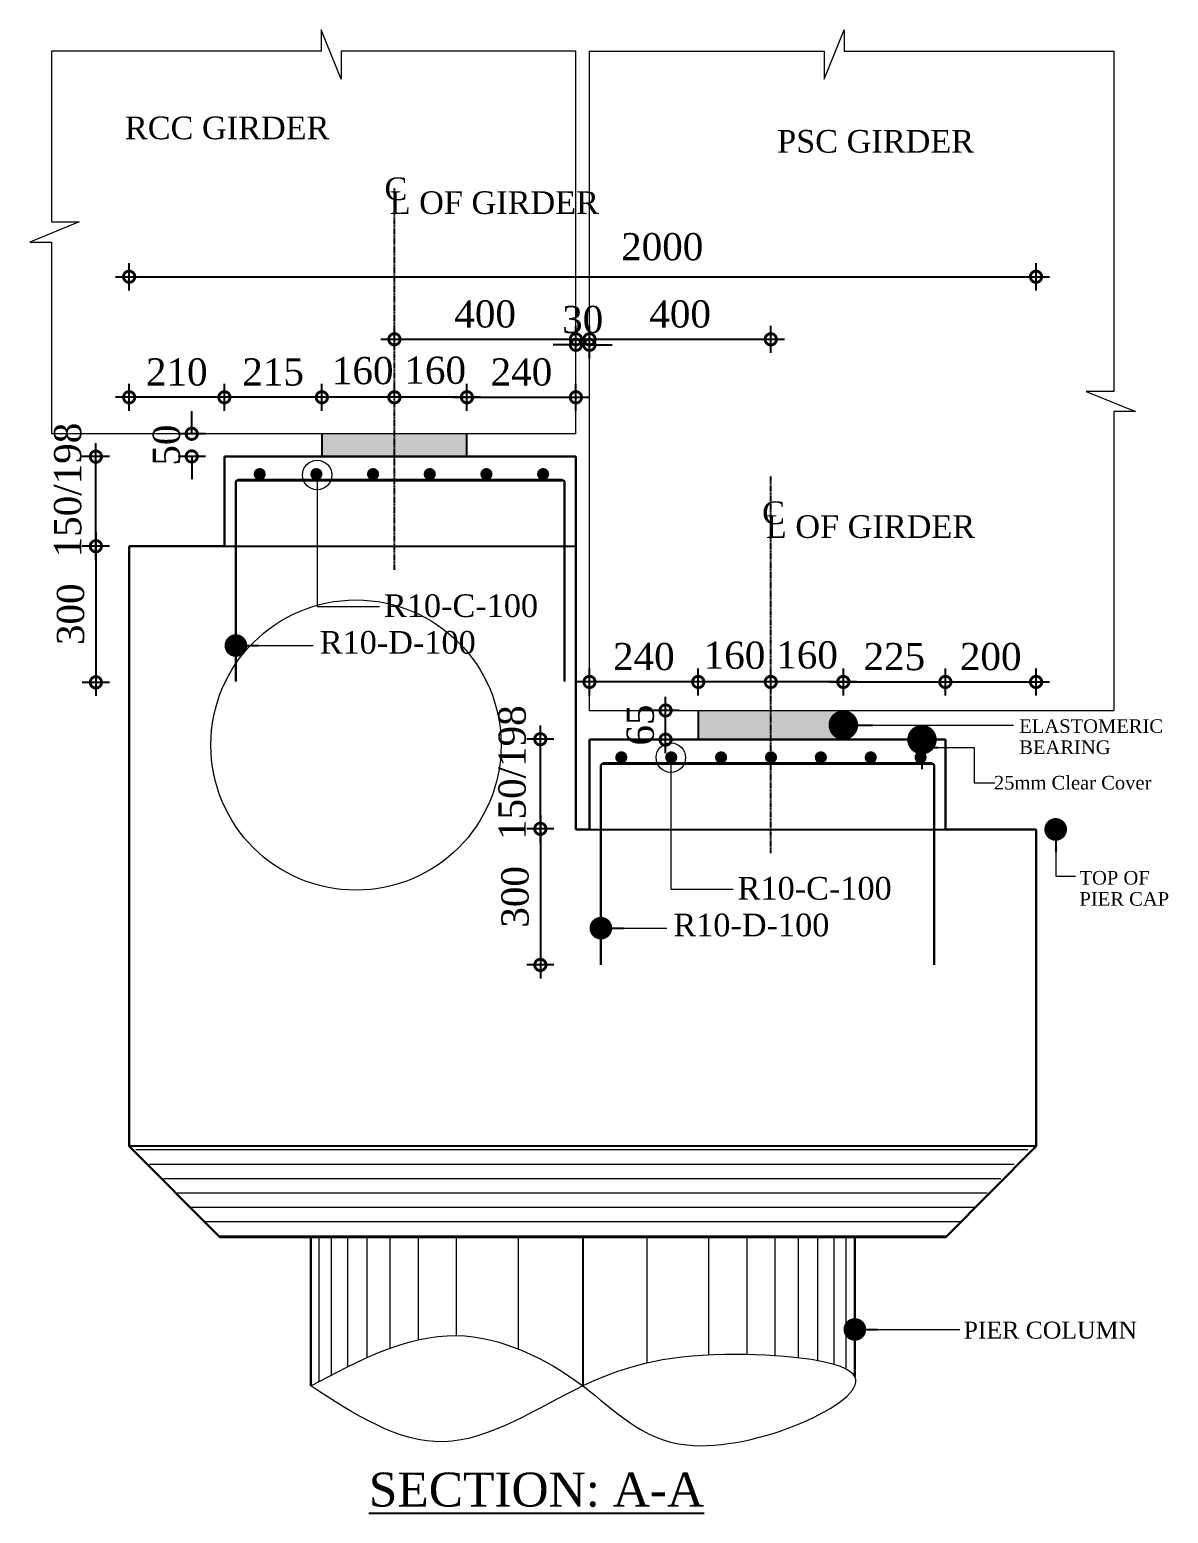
# Model space of a CAD drawing. Header units: millimetres. Extents: x -29779 to 80452, y -13100 to 39577.
# Drawn here: x 6124 to 8635, y 13008 to 16281 of the extents above; entities that cross this region are included whole.
import ezdxf

# ---------------------------------------------------------------- set-up
doc = ezdxf.new("R2010")
doc.units = ezdxf.units.MM
doc.header["$LTSCALE"] = 3
doc.linetypes.add('CENTER', pattern=[50.8, 31.75, -6.35, 6.35, -6.35])
doc.linetypes.add('HIDDEN', pattern=[9.525, 6.35, -3.175])
for name, color, linetype in [('Bearing  peat', 11, 'Continuous'), ('Center Line', 34, 'Continuous'), ('Extra Line', 70, 'Continuous'), ('Hatching', 35, 'Continuous'), ('Text', 7, 'Continuous')]:
    doc.layers.add(name, color=color, linetype=linetype)
for name, color, linetype, lineweight in [('Ber', 12, 'Continuous', 30), ('Ber-1', 12, 'Continuous', 25), ('Dimision', 4, 'Continuous', 13), ('hatch', 253, 'Continuous', 13), ('Pire Line', 11, 'Continuous', 30)]:
    doc.layers.add(name, color=color, linetype=linetype, lineweight=lineweight)
doc.styles.get("Standard").update_dxf_attribs({"font": 'times.ttf'})
doc.dimstyles.new('dim_60', dxfattribs={"dimtxt": 60, "dimasz": 50, "dimexe": 30, "dimexo": 30, "dimgap": 25, "dimtad": 1, "dimdec": 0, "dimlfac": -1, "dimzin": 0, "dimdsep": 46, "dimtxsty": 'Standard', "dimblk": 'DOTSMALL', "dimcen": 0, "dimdle": 30, "dimadec": 0, "dimazin": 0, "dimtfac": 1, "dimtdec": 0, "dimtix": 1, "dimtofl": 0, "dimtmove": 0, "dimatfit": 3, "dimldrblk": 'DOT', "dimfxl": 30, "dimfxlon": 1, "dimtolj": 1, "dimtzin": 0, "dimarcsym": 0})
doc.dimstyles.new('ISO-25', dxfattribs={"dimtxt": 15, "dimasz": 15, "dimexe": 20, "dimexo": 10.625, "dimgap": 15, "dimtad": 1, "dimdec": 1, "dimdsep": 46, "dimtxsty": 'Standard', "dimblk": 'DOT', "dimcen": 2.5, "dimclrd": 256, "dimclre": 256, "dimclrt": 256, "dimadec": 0, "dimazin": 0, "dimtfac": 1, "dimtdec": 1, "dimtix": 1, "dimtmove": 0, "dimatfit": 3, "dimldrblk": 'DOT', "dimfxl": 1, "dimlwd": -1, "dimarcsym": 0})

# ---------------------------------------------------------------- blocks, each defined once
blk = doc.blocks.new('*U541')
at = {"layer": 'Ber', "linetype": 'Continuous'}
blk.add_hatch(color=256, dxfattribs=at).paths.add_polyline_path([(-3.6, -13.6, 1), (23.4, -13.6, 1)])
blk = doc.blocks.new('*U542')
at = {"layer": 'Dimision', "color": 0, "linetype": 'ByBlock', "lineweight": -2, "transparency": 16777216, "rotation": 180}
for p in [(10007.9, 15915.5), (10117.9, 15915.5), (10227.9, 15915.5), (10337.9, 15915.5), (10447.9, 15915.5), (10557.9, 15915.5), (10667.9, 15915.5)]:
    blk.add_blockref('*U541', p, dxfattribs=at)
blk = doc.blocks.new('*U543')
at = {"layer": 'Ber', "linetype": 'Continuous'}
blk.add_hatch(color=256, dxfattribs=at).paths.add_polyline_path([(-3.6, -13.6, 1), (23.4, -13.6, 1)])
blk = doc.blocks.new('*U544')
at = {"layer": 'Dimision', "color": 0, "linetype": 'ByBlock', "lineweight": -2, "transparency": 16777216, "rotation": 180}
for p in [(10042.9, 15915.5), (10167.9, 15915.5), (10292.9, 15915.5), (10417.9, 15915.5), (10542.9, 15915.5), (10667.9, 15915.5)]:
    blk.add_blockref('*U543', p, dxfattribs=at)
blk = doc.blocks.new('_DotSmall')
at = {"color": 0, "linetype": 'ByBlock', "const_width": 0.5}
blk.add_lwpolyline([(-0.0625, 0, 1), (0.0625, 0, 1)], format="xyb", close=True, dxfattribs=at)
blk = doc.blocks.new('*D545')
at = {"layer": 'Defpoints', "color": 0, "linetype": 'Continuous', "ltscale": 0.1, "transparency": 16777216}
for p in [(7758.7, 14842), (7758.7, 14786), (7918.7, 14779.1)]:
    blk.add_point(p, dxfattribs=at)
at = {"layer": 'Dimision', "color": 0, "linetype": 'Continuous', "lineweight": -2, "ltscale": 0.1, "transparency": 16777216}
for p, q in [((7758.7, 14816), (7758.7, 14872)), ((7918.7, 14812), (7918.7, 14872)), ((7948.7, 14842), (7728.7, 14842))]:
    blk.add_line(p, q, dxfattribs=at)
at = {"layer": 'Dimision', "color": 0, "linetype": 'Continuous', "lineweight": -2, "ltscale": 0.1, "transparency": 16777216, "xscale": 50, "yscale": 50, "zscale": 50, "rotation": 180}
blk.add_blockref('_DotSmall', (7758.7, 14842), dxfattribs=at)
at = {"layer": 'Dimision', "color": 0, "linetype": 'Continuous', "lineweight": -2, "ltscale": 0.1, "transparency": 16777216, "xscale": 50, "yscale": 50, "zscale": 50}
blk.add_blockref('_DotSmall', (7918.7, 14842), dxfattribs=at)
at = {"layer": 'Dimision', "color": 0, "linetype": 'Continuous', "ltscale": 0.1, "transparency": 16777216, "insert": (7838.7, 14901.3), "char_height": 60, "attachment_point": 5}
blk.add_mtext('\\A1;160', dxfattribs=at)
blk = doc.blocks.new('_Dot')
at = {"color": 0, "linetype": 'ByBlock', "lineweight": -2}
blk.add_line((-0.5, 0), (-1, 0), dxfattribs=at)
at = {"color": 0, "linetype": 'ByBlock', "const_width": 0.5}
blk.add_lwpolyline([(-0.25, 0, 1), (0.25, 0, 1)], format="xyb", close=True, dxfattribs=at)
blk = doc.blocks.new('*D546')
at = {"layer": 'Defpoints', "color": 0, "linetype": 'Continuous', "ltscale": 0.1, "transparency": 16777216}
for p in [(7598.7, 14842), (7598.7, 14779.1), (7758.7, 14786)]:
    blk.add_point(p, dxfattribs=at)
at = {"layer": 'Dimision', "color": 0, "linetype": 'Continuous', "lineweight": -2, "ltscale": 0.1, "transparency": 16777216}
for p, q in [((7598.7, 14812), (7598.7, 14872)), ((7758.7, 14816), (7758.7, 14872)), ((7788.7, 14842), (7568.7, 14842))]:
    blk.add_line(p, q, dxfattribs=at)
at = {"layer": 'Dimision', "color": 0, "linetype": 'Continuous', "lineweight": -2, "ltscale": 0.1, "transparency": 16777216, "xscale": 50, "yscale": 50, "zscale": 50, "rotation": 180}
blk.add_blockref('_DotSmall', (7598.7, 14842), dxfattribs=at)
at = {"layer": 'Dimision', "color": 0, "linetype": 'Continuous', "lineweight": -2, "ltscale": 0.1, "transparency": 16777216, "xscale": 50, "yscale": 50, "zscale": 50}
blk.add_blockref('_DotSmall', (7758.7, 14842), dxfattribs=at)
at = {"layer": 'Dimision', "color": 0, "linetype": 'Continuous', "ltscale": 0.1, "transparency": 16777216, "insert": (7678.7, 14900.6), "char_height": 60, "attachment_point": 5}
blk.add_mtext('\\A1;160', dxfattribs=at)
blk = doc.blocks.new('*D547')
at = {"layer": 'Defpoints', "color": 0, "linetype": 'Continuous', "ltscale": 0.1, "transparency": 16777216}
for p in [(6928.7, 15470.1), (6928.7, 15437.1), (7088.7, 15383.6)]:
    blk.add_point(p, dxfattribs=at)
at = {"layer": 'Dimision', "color": 0, "linetype": 'Continuous', "lineweight": -2, "ltscale": 0.1, "transparency": 16777216}
for p, q in [((6928.7, 15467.1), (6928.7, 15500.1)), ((7088.7, 15440.1), (7088.7, 15500.1)), ((7118.7, 15470.1), (6898.7, 15470.1))]:
    blk.add_line(p, q, dxfattribs=at)
at = {"layer": 'Dimision', "color": 0, "linetype": 'Continuous', "lineweight": -2, "ltscale": 0.1, "transparency": 16777216, "xscale": 50, "yscale": 50, "zscale": 50, "rotation": 180}
blk.add_blockref('_DotSmall', (6928.7, 15470.1), dxfattribs=at)
at = {"layer": 'Dimision', "color": 0, "linetype": 'Continuous', "lineweight": -2, "ltscale": 0.1, "transparency": 16777216, "xscale": 50, "yscale": 50, "zscale": 50}
blk.add_blockref('_DotSmall', (7088.7, 15470.1), dxfattribs=at)
at = {"layer": 'Dimision', "color": 0, "linetype": 'Continuous', "ltscale": 0.1, "transparency": 16777216, "insert": (7018.7, 15529.4), "char_height": 60, "attachment_point": 5}
blk.add_mtext('\\A1;160', dxfattribs=at)
blk = doc.blocks.new('*D548')
at = {"layer": 'Defpoints', "color": 0, "linetype": 'Continuous', "ltscale": 0.1, "transparency": 16777216}
for p in [(6768.7, 15470.1), (6928.7, 15437.1), (6768.7, 15392.7)]:
    blk.add_point(p, dxfattribs=at)
at = {"layer": 'Dimision', "color": 0, "linetype": 'Continuous', "lineweight": -2, "ltscale": 0.1, "transparency": 16777216}
for p, q in [((6768.7, 15440.1), (6768.7, 15500.1)), ((6928.7, 15467.1), (6928.7, 15500.1)), ((6958.7, 15470.1), (6738.7, 15470.1))]:
    blk.add_line(p, q, dxfattribs=at)
at = {"layer": 'Dimision', "color": 0, "linetype": 'Continuous', "lineweight": -2, "ltscale": 0.1, "transparency": 16777216, "xscale": 50, "yscale": 50, "zscale": 50, "rotation": 180}
blk.add_blockref('_DotSmall', (6768.7, 15470.1), dxfattribs=at)
at = {"layer": 'Dimision', "color": 0, "linetype": 'Continuous', "lineweight": -2, "ltscale": 0.1, "transparency": 16777216, "xscale": 50, "yscale": 50, "zscale": 50}
blk.add_blockref('_DotSmall', (6928.7, 15470.1), dxfattribs=at)
at = {"layer": 'Dimision', "color": 0, "linetype": 'Continuous', "ltscale": 0.1, "transparency": 16777216, "insert": (6858.7, 15528.6), "char_height": 60, "attachment_point": 5}
blk.add_mtext('\\A1;160', dxfattribs=at)
blk = doc.blocks.new('*D549')
at = {"layer": 'Defpoints', "color": 0, "linetype": 'Continuous', "ltscale": 0.1, "transparency": 16777216}
for p in [(8143.7, 14842), (7918.7, 14779.1), (8143.7, 14714.6)]:
    blk.add_point(p, dxfattribs=at)
at = {"layer": 'Dimision', "color": 0, "linetype": 'Continuous', "lineweight": -2, "ltscale": 0.1, "transparency": 16777216}
for p, q in [((7918.7, 14812), (7918.7, 14872)), ((8143.7, 14812), (8143.7, 14872)), ((7888.7, 14842), (8173.7, 14842))]:
    blk.add_line(p, q, dxfattribs=at)
at = {"layer": 'Dimision', "color": 0, "linetype": 'Continuous', "lineweight": -2, "ltscale": 0.1, "transparency": 16777216, "xscale": 50, "yscale": 50, "zscale": 50, "rotation": 180}
blk.add_blockref('_DotSmall', (7918.7, 14842), dxfattribs=at)
at = {"layer": 'Dimision', "color": 0, "linetype": 'Continuous', "lineweight": -2, "ltscale": 0.1, "transparency": 16777216, "xscale": 50, "yscale": 50, "zscale": 50}
blk.add_blockref('_DotSmall', (8143.7, 14842), dxfattribs=at)
at = {"layer": 'Dimision', "color": 0, "linetype": 'Continuous', "ltscale": 0.1, "transparency": 16777216, "insert": (8031.2, 14897.6), "char_height": 60, "attachment_point": 5}
blk.add_mtext('\\A1;225', dxfattribs=at)
blk = doc.blocks.new('*D550')
at = {"layer": 'Defpoints', "color": 0, "linetype": 'Continuous', "ltscale": 0.1, "transparency": 16777216}
for p in [(8343.7, 14842), (8143.7, 14714.6), (8343.7, 14516.6)]:
    blk.add_point(p, dxfattribs=at)
at = {"layer": 'Dimision', "color": 0, "linetype": 'Continuous', "lineweight": -2, "ltscale": 0.1, "transparency": 16777216}
for p, q in [((8143.7, 14812), (8143.7, 14872)), ((8343.7, 14812), (8343.7, 14872)), ((8113.7, 14842), (8373.7, 14842))]:
    blk.add_line(p, q, dxfattribs=at)
at = {"layer": 'Dimision', "color": 0, "linetype": 'Continuous', "lineweight": -2, "ltscale": 0.1, "transparency": 16777216, "xscale": 50, "yscale": 50, "zscale": 50, "rotation": 180}
blk.add_blockref('_DotSmall', (8143.7, 14842), dxfattribs=at)
at = {"layer": 'Dimision', "color": 0, "linetype": 'Continuous', "lineweight": -2, "ltscale": 0.1, "transparency": 16777216, "xscale": 50, "yscale": 50, "zscale": 50}
blk.add_blockref('_DotSmall', (8343.7, 14842), dxfattribs=at)
at = {"layer": 'Dimision', "color": 0, "linetype": 'Continuous', "ltscale": 0.1, "transparency": 16777216, "insert": (8243.7, 14897.6), "char_height": 60, "attachment_point": 5}
blk.add_mtext('\\A1;200', dxfattribs=at)
blk = doc.blocks.new('*D551')
at = {"layer": 'Defpoints', "color": 0, "linetype": 'Continuous', "ltscale": 0.1, "transparency": 16777216}
for p in [(7358.9, 14842), (7598.7, 14779.1), (7358.9, 14714.6)]:
    blk.add_point(p, dxfattribs=at)
at = {"layer": 'Dimision', "color": 0, "linetype": 'Continuous', "lineweight": -2, "ltscale": 0.1, "transparency": 16777216}
for p, q in [((7358.9, 14812), (7358.9, 14872)), ((7598.7, 14812), (7598.7, 14872)), ((7628.7, 14842), (7328.9, 14842))]:
    blk.add_line(p, q, dxfattribs=at)
at = {"layer": 'Dimision', "color": 0, "linetype": 'Continuous', "lineweight": -2, "ltscale": 0.1, "transparency": 16777216, "xscale": 50, "yscale": 50, "zscale": 50, "rotation": 180}
blk.add_blockref('_DotSmall', (7358.9, 14842), dxfattribs=at)
at = {"layer": 'Dimision', "color": 0, "linetype": 'Continuous', "lineweight": -2, "ltscale": 0.1, "transparency": 16777216, "xscale": 50, "yscale": 50, "zscale": 50}
blk.add_blockref('_DotSmall', (7598.7, 14842), dxfattribs=at)
at = {"layer": 'Dimision', "color": 0, "linetype": 'Continuous', "ltscale": 0.1, "transparency": 16777216, "insert": (7478.8, 14897.6), "char_height": 60, "attachment_point": 5}
blk.add_mtext('\\A1;240', dxfattribs=at)
blk = doc.blocks.new('*D553')
at = {"layer": 'Defpoints', "color": 0, "linetype": 'Continuous', "ltscale": 0.1, "transparency": 16777216}
for p in [(8343.7, 15736.1), (6343.7, 15141.6), (8343.7, 14516.6)]:
    blk.add_point(p, dxfattribs=at)
at = {"layer": 'Dimision', "color": 0, "linetype": 'Continuous', "lineweight": -2, "ltscale": 0.1, "transparency": 16777216}
for p, q in [((6343.7, 15706.1), (6343.7, 15766.1)), ((8343.7, 15706.1), (8343.7, 15766.1)), ((6313.7, 15736.1), (8373.7, 15736.1))]:
    blk.add_line(p, q, dxfattribs=at)
at = {"layer": 'Dimision', "color": 0, "linetype": 'Continuous', "lineweight": -2, "ltscale": 0.1, "transparency": 16777216, "xscale": 50, "yscale": 50, "zscale": 50, "rotation": 180}
blk.add_blockref('_DotSmall', (6343.7, 15736.1), dxfattribs=at)
at = {"layer": 'Dimision', "color": 0, "linetype": 'Continuous', "lineweight": -2, "ltscale": 0.1, "transparency": 16777216, "xscale": 50, "yscale": 50, "zscale": 50}
blk.add_blockref('_DotSmall', (8343.7, 15736.1), dxfattribs=at)
at = {"layer": 'Dimision', "color": 0, "linetype": 'Continuous', "ltscale": 0.1, "transparency": 16777216, "insert": (7519.3, 15802), "char_height": 60, "attachment_point": 5}
blk.add_mtext('\\A1;2000', dxfattribs=at)
blk = doc.blocks.new('*D554')
at = {"layer": 'Defpoints', "color": 0, "linetype": 'Continuous', "ltscale": 0.1, "transparency": 16777216}
for p in [(6553.7, 15470.1), (6768.7, 15392.7), (6553.7, 15339.6)]:
    blk.add_point(p, dxfattribs=at)
at = {"layer": 'Dimision', "color": 0, "linetype": 'Continuous', "lineweight": -2, "ltscale": 0.1, "transparency": 16777216}
for p, q in [((6553.7, 15440.1), (6553.7, 15500.1)), ((6768.7, 15440.1), (6768.7, 15500.1)), ((6798.7, 15470.1), (6523.7, 15470.1))]:
    blk.add_line(p, q, dxfattribs=at)
at = {"layer": 'Dimision', "color": 0, "linetype": 'Continuous', "lineweight": -2, "ltscale": 0.1, "transparency": 16777216, "xscale": 50, "yscale": 50, "zscale": 50, "rotation": 180}
blk.add_blockref('_DotSmall', (6553.7, 15470.1), dxfattribs=at)
at = {"layer": 'Dimision', "color": 0, "linetype": 'Continuous', "lineweight": -2, "ltscale": 0.1, "transparency": 16777216, "xscale": 50, "yscale": 50, "zscale": 50}
blk.add_blockref('_DotSmall', (6768.7, 15470.1), dxfattribs=at)
at = {"layer": 'Dimision', "color": 0, "linetype": 'Continuous', "ltscale": 0.1, "transparency": 16777216, "insert": (6661.2, 15525.6), "char_height": 60, "attachment_point": 5}
blk.add_mtext('\\A1;215', dxfattribs=at)
blk = doc.blocks.new('*D555')
at = {"layer": 'Defpoints', "color": 0, "linetype": 'Continuous', "ltscale": 0.1, "transparency": 16777216}
for p in [(6343.7, 15470.1), (6553.7, 15339.6), (6343.7, 15141.6)]:
    blk.add_point(p, dxfattribs=at)
at = {"layer": 'Dimision', "color": 0, "linetype": 'Continuous', "lineweight": -2, "ltscale": 0.1, "transparency": 16777216}
for p, q in [((6343.7, 15440.1), (6343.7, 15500.1)), ((6553.7, 15440.1), (6553.7, 15500.1)), ((6583.7, 15470.1), (6313.7, 15470.1))]:
    blk.add_line(p, q, dxfattribs=at)
at = {"layer": 'Dimision', "color": 0, "linetype": 'Continuous', "lineweight": -2, "ltscale": 0.1, "transparency": 16777216, "xscale": 50, "yscale": 50, "zscale": 50, "rotation": 180}
blk.add_blockref('_DotSmall', (6343.7, 15470.1), dxfattribs=at)
at = {"layer": 'Dimision', "color": 0, "linetype": 'Continuous', "lineweight": -2, "ltscale": 0.1, "transparency": 16777216, "xscale": 50, "yscale": 50, "zscale": 50}
blk.add_blockref('_DotSmall', (6553.7, 15470.1), dxfattribs=at)
at = {"layer": 'Dimision', "color": 0, "linetype": 'Continuous', "ltscale": 0.1, "transparency": 16777216, "insert": (6448.7, 15525.6), "char_height": 60, "attachment_point": 5}
blk.add_mtext('\\A1;210', dxfattribs=at)
blk = doc.blocks.new('*D556')
at = {"layer": 'Defpoints', "color": 0, "linetype": 'Continuous', "ltscale": 0.1, "transparency": 16777216}
for p in [(7328.9, 15470.1), (7088.7, 15383.6), (7328.9, 15339.6)]:
    blk.add_point(p, dxfattribs=at)
at = {"layer": 'Dimision', "color": 0, "linetype": 'Continuous', "lineweight": -2, "ltscale": 0.1, "transparency": 16777216}
for p, q in [((7088.7, 15440.1), (7088.7, 15500.1)), ((7328.9, 15440.1), (7328.9, 15500.1)), ((7058.7, 15470.1), (7358.9, 15470.1))]:
    blk.add_line(p, q, dxfattribs=at)
at = {"layer": 'Dimision', "color": 0, "linetype": 'Continuous', "lineweight": -2, "ltscale": 0.1, "transparency": 16777216, "xscale": 50, "yscale": 50, "zscale": 50, "rotation": 180}
blk.add_blockref('_DotSmall', (7088.7, 15470.1), dxfattribs=at)
at = {"layer": 'Dimision', "color": 0, "linetype": 'Continuous', "lineweight": -2, "ltscale": 0.1, "transparency": 16777216, "xscale": 50, "yscale": 50, "zscale": 50}
blk.add_blockref('_DotSmall', (7328.9, 15470.1), dxfattribs=at)
at = {"layer": 'Dimision', "color": 0, "linetype": 'Continuous', "ltscale": 0.1, "transparency": 16777216, "insert": (7208.8, 15525.6), "char_height": 60, "attachment_point": 5}
blk.add_mtext('\\A1;240', dxfattribs=at)
blk = doc.blocks.new('*D557')
at = {"layer": 'Defpoints', "color": 0, "linetype": 'Continuous', "ltscale": 0.1, "transparency": 16777216}
for p in [(7328.9, 15598.1), (6928.7, 15545), (7328.9, 15545)]:
    blk.add_point(p, dxfattribs=at)
at = {"layer": 'Dimision', "color": 0, "linetype": 'Continuous', "lineweight": -2, "ltscale": 0.1, "transparency": 16777216}
for p, q in [((6928.7, 15575), (6928.7, 15628.1)), ((7328.9, 15575), (7328.9, 15628.1)), ((6898.7, 15598.1), (7358.9, 15598.1))]:
    blk.add_line(p, q, dxfattribs=at)
at = {"layer": 'Dimision', "color": 0, "linetype": 'Continuous', "lineweight": -2, "ltscale": 0.1, "transparency": 16777216, "xscale": 50, "yscale": 50, "zscale": 50, "rotation": 180}
blk.add_blockref('_DotSmall', (6928.7, 15598.1), dxfattribs=at)
at = {"layer": 'Dimision', "color": 0, "linetype": 'Continuous', "lineweight": -2, "ltscale": 0.1, "transparency": 16777216, "xscale": 50, "yscale": 50, "zscale": 50}
blk.add_blockref('_DotSmall', (7328.9, 15598.1), dxfattribs=at)
at = {"layer": 'Dimision', "color": 0, "linetype": 'Continuous', "ltscale": 0.1, "transparency": 16777216, "insert": (7128.8, 15653.6), "char_height": 60, "attachment_point": 5}
blk.add_mtext('\\A1;400', dxfattribs=at)
blk = doc.blocks.new('*D558')
at = {"layer": 'Defpoints', "color": 0, "linetype": 'Continuous', "ltscale": 0.1, "transparency": 16777216}
for p in [(7358.9, 15585.9), (7328.9, 15548.6), (7358.9, 15411.7)]:
    blk.add_point(p, dxfattribs=at)
at = {"layer": 'Dimision', "color": 0, "linetype": 'Continuous', "lineweight": -2, "ltscale": 0.1, "transparency": 16777216}
for p, q in [((7328.9, 15585.9), (7278.9, 15585.9)), ((7328.9, 15578.6), (7328.9, 15615.9)), ((7358.9, 15555.9), (7358.9, 15615.9)), ((7358.9, 15585.9), (7408.9, 15585.9))]:
    blk.add_line(p, q, dxfattribs=at)
at = {"layer": 'Dimision', "color": 0, "linetype": 'Continuous', "lineweight": -2, "ltscale": 0.1, "transparency": 16777216, "xscale": 50, "yscale": 50, "zscale": 50}
blk.add_blockref('_DotSmall', (7328.9, 15585.9), dxfattribs=at)
at = {"layer": 'Dimision', "color": 0, "linetype": 'Continuous', "lineweight": -2, "ltscale": 0.1, "transparency": 16777216, "xscale": 50, "yscale": 50, "zscale": 50, "rotation": 180}
blk.add_blockref('_DotSmall', (7358.9, 15585.9), dxfattribs=at)
at = {"layer": 'Dimision', "color": 0, "linetype": 'Continuous', "ltscale": 0.1, "transparency": 16777216, "insert": (7343.9, 15641.4), "char_height": 60, "attachment_point": 5}
blk.add_mtext('\\A1;30', dxfattribs=at)
blk = doc.blocks.new('*D559')
at = {"layer": 'Defpoints', "color": 0, "linetype": 'Continuous', "ltscale": 0.1, "transparency": 16777216}
for p in [(7758.7, 15598.1), (7358.9, 15421.7), (7758.7, 15033.6)]:
    blk.add_point(p, dxfattribs=at)
at = {"layer": 'Dimision', "color": 0, "linetype": 'Continuous', "lineweight": -2, "ltscale": 0.1, "transparency": 16777216}
for p, q in [((7358.9, 15568.1), (7358.9, 15628.1)), ((7758.7, 15568.1), (7758.7, 15628.1)), ((7328.9, 15598.1), (7788.7, 15598.1))]:
    blk.add_line(p, q, dxfattribs=at)
at = {"layer": 'Dimision', "color": 0, "linetype": 'Continuous', "lineweight": -2, "ltscale": 0.1, "transparency": 16777216, "xscale": 50, "yscale": 50, "zscale": 50, "rotation": 180}
blk.add_blockref('_DotSmall', (7358.9, 15598.1), dxfattribs=at)
at = {"layer": 'Dimision', "color": 0, "linetype": 'Continuous', "lineweight": -2, "ltscale": 0.1, "transparency": 16777216, "xscale": 50, "yscale": 50, "zscale": 50}
blk.add_blockref('_DotSmall', (7758.7, 15598.1), dxfattribs=at)
at = {"layer": 'Dimision', "color": 0, "linetype": 'Continuous', "ltscale": 0.1, "transparency": 16777216, "insert": (7558.8, 15653.6), "char_height": 60, "attachment_point": 5}
blk.add_mtext('\\A1;400', dxfattribs=at)
blk = doc.blocks.new('*D560')
at = {"layer": 'Defpoints', "color": 0, "linetype": 'Continuous', "ltscale": 0.1, "transparency": 16777216}
for p in [(7351, 14518), (7250.5, 14217.5), (7351, 14217.5)]:
    blk.add_point(p, dxfattribs=at)
at = {"layer": 'Dimision', "color": 0, "linetype": 'Continuous', "lineweight": -2, "ltscale": 0.1, "transparency": 16777216}
for p, q in [((7250.5, 14548), (7250.5, 14187.5)), ((7280.5, 14518), (7220.5, 14518)), ((7280.5, 14217.5), (7220.5, 14217.5))]:
    blk.add_line(p, q, dxfattribs=at)
at = {"layer": 'Dimision', "color": 0, "linetype": 'Continuous', "lineweight": -2, "ltscale": 0.1, "transparency": 16777216, "xscale": 50, "yscale": 50, "zscale": 50}
for p, rotation in [((7250.5, 14518), 90), ((7250.5, 14217.5), 270)]:
    blk.add_blockref('_DotSmall', p, dxfattribs=dict(at, rotation=rotation))
at = {"layer": 'Dimision', "color": 0, "linetype": 'Continuous', "ltscale": 0.1, "transparency": 16777216, "insert": (7195, 14367.8), "char_height": 60, "attachment_point": 5, "rotation": 90}
blk.add_mtext('\\A1;300', dxfattribs=at)
blk = doc.blocks.new('*D561')
at = {"layer": 'Defpoints', "color": 0, "linetype": 'Continuous', "ltscale": 0.1, "transparency": 16777216}
for p in [(7250.5, 14715.6), (7323.9, 14715.6), (7323.9, 14518)]:
    blk.add_point(p, dxfattribs=at)
at = {"layer": 'Dimision', "color": 0, "linetype": 'Continuous', "lineweight": -2, "ltscale": 0.1, "transparency": 16777216}
for p, q in [((7250.5, 14488), (7250.5, 14745.6)), ((7280.5, 14715.6), (7220.5, 14715.6)), ((7280.5, 14518), (7220.5, 14518))]:
    blk.add_line(p, q, dxfattribs=at)
at = {"layer": 'Dimision', "color": 0, "linetype": 'Continuous', "lineweight": -2, "ltscale": 0.1, "transparency": 16777216, "xscale": 50, "yscale": 50, "zscale": 50}
for p, rotation in [((7250.5, 14715.6), 90), ((7250.5, 14518), 270)]:
    blk.add_blockref('_DotSmall', p, dxfattribs=dict(at, rotation=rotation))
at = {"layer": 'Dimision', "color": 0, "linetype": 'Continuous', "ltscale": 0.1, "transparency": 16777216, "insert": (7188.6, 14641.8), "char_height": 60, "attachment_point": 5, "rotation": 90}
blk.add_mtext('\\A1;150/198', dxfattribs=at)
blk = doc.blocks.new('*D562')
at = {"layer": 'Defpoints', "color": 0, "linetype": 'Continuous', "ltscale": 0.1, "transparency": 16777216}
for p in [(7526.7, 14779.1), (7598.7, 14779.1), (7598.7, 14714.6)]:
    blk.add_point(p, dxfattribs=at)
at = {"layer": 'Dimision', "color": 0, "linetype": 'Continuous', "lineweight": -2, "ltscale": 0.1, "transparency": 16777216}
for p, q in [((7526.7, 14684.6), (7526.7, 14809.1)), ((7556.7, 14779.1), (7496.7, 14779.1)), ((7556.7, 14714.6), (7496.7, 14714.6))]:
    blk.add_line(p, q, dxfattribs=at)
at = {"layer": 'Dimision', "color": 0, "linetype": 'Continuous', "lineweight": -2, "ltscale": 0.1, "transparency": 16777216, "xscale": 50, "yscale": 50, "zscale": 50}
for p, rotation in [((7526.7, 14779.1), 90), ((7526.7, 14714.6), 270)]:
    blk.add_blockref('_DotSmall', p, dxfattribs=dict(at, rotation=rotation))
at = {"layer": 'Dimision', "color": 0, "linetype": 'Continuous', "ltscale": 0.1, "transparency": 16777216, "insert": (7471.2, 14746.9), "char_height": 60, "attachment_point": 5, "rotation": 90}
blk.add_mtext('\\A1;65', dxfattribs=at)
blk = doc.blocks.new('*D563')
at = {"layer": 'Defpoints', "color": 0, "linetype": 'Continuous', "ltscale": 0.1, "transparency": 16777216}
for p in [(6370.8, 15141.6), (6270.3, 14841.1), (6370.8, 14841.1)]:
    blk.add_point(p, dxfattribs=at)
at = {"layer": 'Dimision', "color": 0, "linetype": 'Continuous', "lineweight": -2, "ltscale": 0.1, "transparency": 16777216}
for p, q in [((6270.3, 15171.6), (6270.3, 14811.1)), ((6300.3, 15141.6), (6240.3, 15141.6)), ((6300.3, 14841.1), (6240.3, 14841.1))]:
    blk.add_line(p, q, dxfattribs=at)
at = {"layer": 'Dimision', "color": 0, "linetype": 'Continuous', "lineweight": -2, "ltscale": 0.1, "transparency": 16777216, "xscale": 50, "yscale": 50, "zscale": 50}
for p, rotation in [((6270.3, 15141.6), 90), ((6270.3, 14841.1), 270)]:
    blk.add_blockref('_DotSmall', p, dxfattribs=dict(at, rotation=rotation))
at = {"layer": 'Dimision', "color": 0, "linetype": 'Continuous', "ltscale": 0.1, "transparency": 16777216, "insert": (6214.8, 14991.4), "char_height": 60, "attachment_point": 5, "rotation": 90}
blk.add_mtext('\\A1;300', dxfattribs=at)
blk = doc.blocks.new('*D564')
at = {"layer": 'Defpoints', "color": 0, "linetype": 'Continuous', "ltscale": 0.1, "transparency": 16777216}
for p in [(6270.3, 15339.2), (6343.7, 15339.2), (6343.7, 15141.6)]:
    blk.add_point(p, dxfattribs=at)
at = {"layer": 'Dimision', "color": 0, "linetype": 'Continuous', "lineweight": -2, "ltscale": 0.1, "transparency": 16777216}
for p, q in [((6270.3, 15111.6), (6270.3, 15369.2)), ((6300.3, 15339.2), (6240.3, 15339.2)), ((6300.3, 15141.6), (6240.3, 15141.6))]:
    blk.add_line(p, q, dxfattribs=at)
at = {"layer": 'Dimision', "color": 0, "linetype": 'Continuous', "lineweight": -2, "ltscale": 0.1, "transparency": 16777216, "xscale": 50, "yscale": 50, "zscale": 50}
for p, rotation in [((6270.3, 15339.2), 90), ((6270.3, 15141.6), 270)]:
    blk.add_blockref('_DotSmall', p, dxfattribs=dict(at, rotation=rotation))
at = {"layer": 'Dimision', "color": 0, "linetype": 'Continuous', "ltscale": 0.1, "transparency": 16777216, "insert": (6208.4, 15265.4), "char_height": 60, "attachment_point": 5, "rotation": 90}
blk.add_mtext('\\A1;150/198', dxfattribs=at)
blk = doc.blocks.new('*D565')
at = {"layer": 'Defpoints', "color": 0, "linetype": 'Continuous', "ltscale": 0.1, "transparency": 16777216}
for p in [(6481.7, 15389.6), (6545.9, 15389.6), (6553.7, 15339.6)]:
    blk.add_point(p, dxfattribs=at)
at = {"layer": 'Dimision', "color": 0, "linetype": 'Continuous', "lineweight": -2, "ltscale": 0.1, "transparency": 16777216}
for p, q in [((6481.7, 15389.6), (6481.7, 15439.6)), ((6511.7, 15389.6), (6451.7, 15389.6)), ((6511.7, 15339.6), (6451.7, 15339.6)), ((6481.7, 15339.6), (6481.7, 15289.6))]:
    blk.add_line(p, q, dxfattribs=at)
at = {"layer": 'Dimision', "color": 0, "linetype": 'Continuous', "lineweight": -2, "ltscale": 0.1, "transparency": 16777216, "xscale": 50, "yscale": 50, "zscale": 50}
for p, rotation in [((6481.7, 15389.6), 270), ((6481.7, 15339.6), 90)]:
    blk.add_blockref('_DotSmall', p, dxfattribs=dict(at, rotation=rotation))
at = {"layer": 'Dimision', "color": 0, "linetype": 'Continuous', "ltscale": 0.1, "transparency": 16777216, "insert": (6426.2, 15364.6), "char_height": 60, "attachment_point": 5, "rotation": 90}
blk.add_mtext('\\A1;50', dxfattribs=at)

msp = doc.modelspace()

# ---------------------------------------------------------------- hatches: boundary and pattern name
at = {"layer": 'Dimision', "linetype": 'Continuous', "ltscale": 0.1}
h = msp.add_hatch(dxfattribs=at)
h.set_pattern_fill('LINE', color=256, scale=10, style=0)
h.set_pattern_definition([(0, (1171.074, -1652.317), (0, 31.75), [])])
h.paths.add_polyline_path([(8144.43, 13616.65), (8333.63, 13818.96), (6352.04, 13816.62), (6543.68, 13616.65)])
at = {"layer": 'Hatching', "linetype": 'Continuous', "ltscale": 3}
msp.add_hatch(color=256, dxfattribs=at).paths.add_polyline_path([(7088.68, 15389.64), (6768.68, 15389.64), (6768.68, 15339.65), (7088.68, 15339.65)])
h = msp.add_hatch(color=256, dxfattribs=at)
h.paths.add_polyline_path([(7598.68, 14779.15), (7598.68, 14714.65), (7758.68, 14714.65), (7758.68, 14779.15)])
h.paths.add_polyline_path([(7758.68, 14779.15), (7758.68, 14714.65), (7918.68, 14714.65), (7918.68, 14779.15)])

# ---------------------------------------------------------------- linework, layer by layer
at = {"layer": 'Bearing  peat', "linetype": 'Continuous', "ltscale": 3}
for p, q in [((6768.68, 15389.65), (6768.68, 15339.65)), ((7088.68, 15339.65), (7088.68, 15389.65)), ((7598.68, 14779.15), (7598.68, 14714.65)), ((7918.68, 14714.65), (7918.68, 14779.15)), ((8343.68, 13817.79), (6343.68, 13817.79))]:
    msp.add_line(p, q, dxfattribs=at)
at = {"layer": 'Ber', "linetype": 'Continuous'}
for p, q in [((6578.68, 15282.01), (6578.68, 14842.91)), ((7303.93, 15282.01), (7303.93, 14842.91)), ((7383.93, 14657.01), (7383.93, 14217.91)), ((8118.68, 14657.01), (8118.68, 14217.91))]:
    msp.add_line(p, q, dxfattribs=at)
at = {"layer": 'Ber', "linetype": 'Continuous', "lineweight": 40}
for p, q in [((6583.68, 15287.01), (7298.93, 15287.01)), ((7388.93, 14662.01), (8113.68, 14662.01))]:
    msp.add_line(p, q, dxfattribs=at)
at = {"layer": 'Ber', "linetype": 'Continuous'}
for centre, start, end in [((6583.68, 15282.01), 90, 180), ((7298.93, 15282.01), 0, 90), ((7388.93, 14657.01), 90, 180), ((8113.68, 14657.01), 0, 90)]:
    msp.add_arc(centre, 5, start, end, dxfattribs=at)
at = {"layer": 'Ber-1', "linetype": 'Continuous', "ltscale": 250}
for p, q in [((7944.05, 13616.65), (6744.05, 13616.65)), ((7344.05, 13616.65), (7344.05, 13288.75))]:
    msp.add_line(p, q, dxfattribs=at)
at = {"layer": 'Center Line', "linetype": 'CENTER', "ltscale": 0.02}
for points in [[(6928.68, 15089.38), (6928.68, 15931.37)], [(7758.68, 14464.38), (7758.68, 15295.25)]]:
    msp.add_lwpolyline(points, dxfattribs=at)
at = {"layer": 'Dimision', "linetype": 'Continuous', "ltscale": 0.1}
for p, q in [((7328.93, 15389.63), (6172.09, 15389.65)), ((7358.93, 14779.15), (8515.27, 14779.15)), ((8363.11, 14516.62), (8410.88, 14516.62))]:
    msp.add_line(p, q, dxfattribs=at)
at = {"layer": 'Dimision', "linetype": 'Continuous'}
msp.add_line((8207.23, 14619.32), (8253.12, 14619.32), dxfattribs=at)
at = {"layer": 'Dimision', "linetype": 'Continuous', "ltscale": 0.1}
for points in [[(7328.94, 16233.55), (6811.3, 16233.56), (6811.3, 16172.18), (6766.99, 16281.3), (6766.99, 16233.56), (6172.09, 16233.56)], [(7358.42, 16233.55), (7876.06, 16233.56), (7876.06, 16172.18), (7920.37, 16281.3), (7920.37, 16233.56), (8515.27, 16233.56)], [(6172.1, 16233.56), (6172.09, 15856.94), (6233.47, 15856.94), (6124.35, 15812.63), (6172.09, 15812.63), (6172.09, 15389.65)], [(7328.93, 15389.63), (7328.94, 16233.55)], [(7358.93, 14779.15), (7358.94, 16233.55)], [(8515.26, 16233.56), (8515.27, 15483.08), (8453.89, 15483.08), (8563.01, 15438.77), (8515.27, 15438.77), (8515.27, 14779.15)]]:
    msp.add_lwpolyline(points, dxfattribs=at)
msp.add_circle((6843.94, 14702.7), 320.15, dxfattribs=at)
at = {"layer": 'Extra Line', "linetype": 'HIDDEN', "ltscale": 0.05}
for p, q in [((6553.68, 15141.65), (7328.93, 15141.64)), ((7358.93, 14516.65), (8143.68, 14516.65))]:
    msp.add_line(p, q, dxfattribs=at)
at = {"layer": 'hatch', "ltscale": 3}
msp.add_spline([(6744.05, 13288.49), (7036.71, 13165.4), (7344.05, 13288.75), (7683.14, 13357.88), (7944.78, 13307.87), (7573.26, 13158.28), (7344.05, 13288.75), (7065.76, 13399.67), (6744.05, 13288.49)], degree=3, dxfattribs=at)
at = {"layer": 'Hatching', "lineweight": 0, "ltscale": 5}
for p, q in [((6762.99, 13298.6), (6762.99, 13616.65)), ((6789.91, 13312.82), (6789.91, 13616.65)), ((6825.73, 13331.14), (6825.73, 13616.65)), ((6868.29, 13351.31), (6868.29, 13616.65)), ((6919.61, 13372.22), (6919.61, 13616.65)), ((6981.67, 13390.62), (6981.67, 13616.65)), ((7065.76, 13399.67), (7065.76, 13616.65)), ((7202.23, 13370.04), (7202.23, 13616.65)), ((7485.88, 13339.08), (7485.88, 13616.65)), ((7622.35, 13356.66), (7622.35, 13616.65)), ((7706.44, 13357.62), (7706.44, 13616.65)), ((7768.5, 13355.04), (7768.5, 13616.65)), ((7819.82, 13350.48), (7819.82, 13616.65)), ((7862.37, 13343.42), (7862.37, 13616.65)), ((7898.2, 13335.89), (7898.2, 13616.65)), ((7925.12, 13325.49), (7925.12, 13616.65))]:
    msp.add_line(p, q, dxfattribs=at)
at = {"layer": 'Pire Line', "ltscale": 10}
for p, q in [((6553.68, 15339.65), (7328.93, 15339.65)), ((6553.68, 15339.65), (6553.68, 15141.65)), ((6343.68, 13817.79), (6343.68, 15141.65)), ((6343.68, 15141.65), (6553.68, 15141.65)), ((7328.93, 15141.65), (7328.93, 14516.65)), ((7358.93, 14714.65), (8143.68, 14714.65)), ((7358.93, 14714.65), (7358.93, 14516.65)), ((7328.93, 14516.65), (7358.93, 14516.65)), ((8143.68, 14516.65), (8343.68, 14516.65)), ((6343.68, 13817.79), (6543.68, 13616.65)), ((8343.68, 13817.79), (8144.43, 13616.65)), ((6543.68, 13616.65), (8144.43, 13616.65))]:
    msp.add_line(p, q, dxfattribs=at)
at = {"layer": 'Pire Line', "ltscale": 5}
for p, q in [((7328.93, 15141.65), (7328.93, 15339.65)), ((8143.68, 14516.65), (8143.68, 14714.65)), ((8343.68, 13817.79), (8343.68, 14516.65)), ((6744.05, 13616.65), (6744.05, 13288.49)), ((7944.05, 13616.65), (7944.05, 13309.33))]:
    msp.add_line(p, q, dxfattribs=at)

# ---------------------------------------------------------------- block references
at = {"layer": 'Dimision', "linetype": 'Continuous'}
for name, p in [('*U544', (-3401.41, -628.51)), ('*U542', (-2568.91, -1253.51))]:
    msp.add_blockref(name, p, dxfattribs=at)

# ---------------------------------------------------------------- texts
at = {"layer": 'Text', "linetype": 'Continuous', "ltscale": 3}
for s, insert, char_height, width, attachment_point in [('RCC GIRDER', (6334.29, 16089.56), 50, 1861.887, 1), ('PSC GIRDER', (7772.75, 16059.94), 50, 1861.887, 1), ('{\\fTimes New Roman|b0|i0|c0|p18;C}', (6906.77, 15955.24), 50, 1861.887, 1), ('{\\fTimes New Roman|b0|i0|c0|p18;L OF GIRDER}', (6918.28, 15924.66), 50, 1861.887, 1), ('{\\fTimes New Roman|b0|i0|c0|p18;C}', (7739.63, 15240.38), 50, 1861.887, 1), ('{\\fTimes New Roman|b0|i0|c0|p18;L OF GIRDER}', (7747.85, 15209.8), 50, 1861.887, 1), ('R10-C-100', (6905.63, 15035.29), 50, 674.4051, 1), ('\\pt50,1200;R10-D-100', (6763.95, 14954.32), 50, 674.4051, 1), ('25mm Clear Cover', (8598.1, 14634.71), 30, 338.4746, 3), ('R10-C-100', (7685.53, 14411.69), 50, 674.4051, 1), ('\\pt50,1200;R10-D-100', (7543.86, 14330.72), 50, 674.4051, 1), ('\\pt25,600;PIER COLUMN', (8566.36, 13430.52), 37.5, 951.6077, 3)]:
    msp.add_mtext(s, dxfattribs=dict(at, insert=insert, char_height=char_height, width=width, attachment_point=attachment_point))
at = {"layer": 'Text', "linetype": 'Continuous', "ltscale": 0.1, "char_height": 30, "width": 260.595, "attachment_point": 1, "line_spacing_factor": 0.933103}
for s, insert in [('ELASTOMERIC BEARING', (8306.6, 14759.6)), ('TOP OF PIER CAP', (8439.51, 14424.94))]:
    msp.add_mtext(s, dxfattribs=dict(at, insert=insert))
at = {"layer": 'Text', "insert": (6872.23, 13097.51), "char_height": 75, "width": 729.2207, "attachment_point": 1}
msp.add_mtext('{\\LSECTION: A-A}', dxfattribs=at)

# ---------------------------------------------------------------- dimensions: what is measured, and where the dimension line sits
at = {"layer": 'Dimision', "linetype": 'Continuous', "ltscale": 0.1}
dim = msp.add_linear_dim(base=(8343.68, 15736.14), p1=(6343.68, 15141.65), p2=(8343.68, 14516.65), dimstyle='dim_60', override={"dimtmove": 2}, dxfattribs=at)
dim.commit()
dim.dimension.update_dxf_attribs({"geometry": '*D553', "text_midpoint": (7519.3, 15801.99), "dimtype": 160})
for base, p1, p2, picture, middle in [((7328.93, 15598.08), (6928.68, 15545.02), (7328.93, 15545.02), '*D557', (7128.81, 15653.6)), ((7758.68, 15598.08), (7358.94, 15421.74), (7758.68, 15033.64), '*D559', (7558.81, 15653.6)), ((7358.94, 15585.91), (7328.93, 15548.6), (7358.94, 15411.74), '*D558', (7343.93, 15641.43))]:
    dim = msp.add_linear_dim(base=base, p1=p1, p2=p2, dimstyle='dim_60', override={"dimtmove": 2}, dxfattribs=at)
    dim.commit()
    dim.dimension.update_dxf_attribs({"geometry": picture, "text_midpoint": middle})
for base, p1, p2, angle, picture, middle in [((6343.68, 15470.08), (6553.68, 15339.65), (6343.68, 15141.65), 180, '*D555', (6448.68, 15525.6)), ((6553.68, 15470.08), (6768.68, 15392.65), (6553.68, 15339.65), 180, '*D554', (6661.18, 15525.6)), ((7328.93, 15470.08), (7088.68, 15383.62), (7328.93, 15339.65), 180, '*D556', (7208.8, 15525.6)), ((6270.2705, 14841.1456), (6370.8089, 15141.6452), (6370.8089, 14841.1456), 90, '*D563', (6214.7514, 14991.3954)), ((7358.93, 14842.04), (7598.68, 14779.15), (7358.93, 14714.65), 180, '*D551', (7478.8, 14897.56)), ((8143.68, 14842.04), (7918.68, 14779.15), (8143.68, 14714.65), 180, '*D549', (8031.18, 14897.56)), ((8343.68, 14842.04), (8143.68, 14714.65), (8343.68, 14516.65), 180, '*D550', (8243.68, 14897.56)), ((7250.4923, 14217.5458), (7351.0307, 14518.0455), (7351.0307, 14217.5458), 90, '*D560', (7194.9732, 14367.7957))]:
    dim = msp.add_linear_dim(base=base, p1=p1, p2=p2, angle=angle, dimstyle='dim_60', override={"dimtmove": 2}, dxfattribs=at)
    dim.commit()
    dim.dimension.update_dxf_attribs({"geometry": picture, "text_midpoint": middle})
for base, p1, p2, picture, middle in [((6768.68, 15470.08), (6928.68, 15437.1), (6768.68, 15392.65), '*D548', (6858.68, 15528.61)), ((6928.68, 15470.08), (7088.68, 15383.62), (6928.68, 15437.1), '*D547', (7018.68, 15529.38)), ((7598.68, 14842.04), (7758.68, 14786.04), (7598.68, 14779.15), '*D546', (7678.68, 14900.56)), ((7758.68, 14842.04), (7918.68, 14779.15), (7758.68, 14786.04), '*D545', (7838.68, 14901.34))]:
    dim = msp.add_linear_dim(base=base, p1=p1, p2=p2, angle=180, dimstyle='dim_60', override={"dimtmove": 2}, dxfattribs=at)
    dim.commit()
    dim.dimension.update_dxf_attribs({"geometry": picture, "text_midpoint": middle, "dimtype": 160})
for base, p1, p2, picture, middle in [((6481.71, 15389.64), (6553.68, 15339.65), (6545.93, 15389.64), '*D565', (6481.71, 15364.64)), ((7526.71208605, 14779.14545786), (7598.67955287, 14714.64545786), (7598.67955287, 14779.14545786), '*D562', (7526.71208605, 14746.89545786))]:
    dim = msp.add_linear_dim(base=base, p1=p1, p2=p2, angle=90, dimstyle='dim_60', dxfattribs=at)
    dim.commit()
    dim.dimension.update_dxf_attribs({"geometry": picture, "text_midpoint": middle, "dimtype": 160})
for base, p1, p2, picture, middle in [((6270.27, 15339.21), (6343.68, 15141.65), (6343.72, 15339.21), '*D564', (6208.37, 15265.43)), ((7250.49, 14715.61), (7323.9, 14518.05), (7323.94, 14715.61), '*D561', (7188.6, 14641.83))]:
    dim = msp.add_linear_dim(base=base, p1=p1, p2=p2, angle=90, text='150/<>', dimstyle='dim_60', override={"dimtmove": 2}, dxfattribs=at)
    dim.commit()
    dim.dimension.update_dxf_attribs({"geometry": picture, "text_midpoint": middle, "dimtype": 160})

# ---------------------------------------------------------------- leaders
at = {"layer": 'Dimision', "linetype": 'Continuous'}
for points, override in [([(6758.25, 15298.64), (6758.25, 15008.58), (6895.7, 15008.58)], {"dimasz": 65, "dimtad": 0, "dimldrblk": 'DotBlank'}), ([(6579.02, 14922.3), (6749.86, 14922.3)], {"dimasz": 50, "dimtad": 0}), ([(7918.68, 14746.9), (8294.27, 14746.9)], {"dimasz": 65, "dimtad": 0}), ([(7538.16, 14675.04), (7538.16, 14384.98), (7675.61, 14384.98)], {"dimasz": 65, "dimtad": 0, "dimldrblk": 'DotBlank'}), ([(8092.1, 14714.65), (8092.1, 14689.65)], {"dimasz": 65, "dimtad": 0}), ([(8092.1, 14697.69), (8207.23, 14697.69), (8207.23, 14619.32)], {"dimasz": 35, "dimtad": 0}), ([(8386.99, 14516.62), (8386.99, 14413.49), (8430.65, 14413.49)], {"dimasz": 50, "dimtad": 0}), ([(7383.93, 14298.7), (7529.76, 14298.7)], {"dimasz": 50, "dimtad": 0})]:
    msp.add_leader(points, dimstyle='ISO-25', override=override, dxfattribs=at)
at = {"layer": 'Dimision', "linetype": 'Continuous', "ltscale": 0.1}
msp.add_leader([(7944.05, 13413.24), (8175.73, 13413.24)], dimstyle='ISO-25', override={"dimasz": 50, "dimgap": 15, "dimtad": 0}, dxfattribs=at)

doc.saveas('drawing.dxf')
